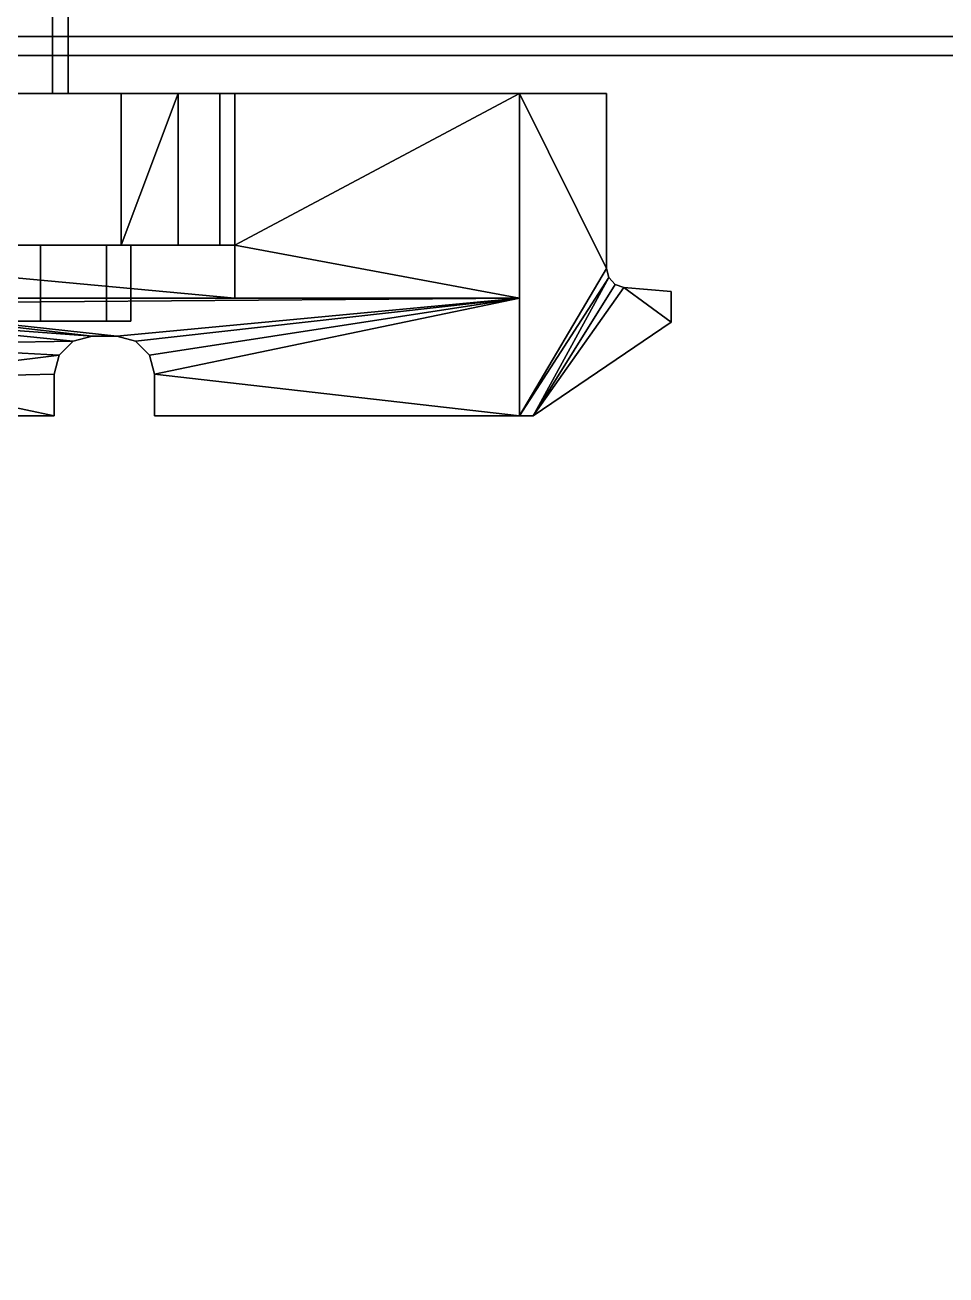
# Model space of a CAD drawing. Extents: x -80 to 2901, y -3352 to 80.
# Drawn here: x 2299.21 to 2323.5, y -1384.66 to -1351.69 of the extents above; entities that cross this region are included whole.
import ezdxf

# ---------------------------------------------------------------- set-up
doc = ezdxf.new("R2010")
doc.units = 0

# ---------------------------------------------------------------- blocks, each defined once
blk = doc.blocks.new('cocina Juan v2.alacena 2p.Suelo1', base_point=(18, 18, 20))
at = {"layer": 'Blanco', "color": 0}
for points in [[(18, 18, 20), (18, 577, 20), (782, 577, 20), (782, 18, 20)], [(18, 18, 38), (18, 577, 38), (782, 577, 38), (782, 18, 38)], [(18, 18, 38), (18, 577, 38), (18, 577, 20), (18, 18, 20)]]:
    blk.add_3dface(points, dxfattribs=at)
blk = doc.blocks.new('cocina Juan v2.alacena 2p.Suelo')
at = {"layer": 'Taladro', "extrusion": (1, 0, 0)}
blk.add_circle((67.92, 29, 18), 2.6, dxfattribs=at)
blk.add_circle((67.92, 29, 18), 2.6, dxfattribs=at)
blk.add_circle((67.92, 29, 18), 2.6, dxfattribs=at)
at = {"layer": 'Blanco'}
blk.add_blockref('cocina Juan v2.alacena 2p.Suelo1', (18, 18, 20), dxfattribs=at)
blk = doc.blocks.new('cocina Juan v2.alacena 2p.Techo1', base_point=(782, 18, 686))
at = {"layer": 'Blanco', "color": 0}
for points in [[(782, 18, 686), (782, 577, 686), (18, 577, 686), (18, 18, 686)], [(782, 18, 668), (782, 577, 668), (18, 577, 668), (18, 18, 668)], [(18, 577, 668), (18, 18, 668), (18, 18, 686), (18, 577, 686)]]:
    blk.add_3dface(points, dxfattribs=at)
blk = doc.blocks.new('cocina Juan v2.alacena 2p.Techo')
at = {"layer": 'Taladro', "extrusion": (1, 0, 0)}
blk.add_circle((67.92, 677, 18), 2.6, dxfattribs=at)
blk.add_circle((67.92, 677, 18), 2.6, dxfattribs=at)
blk.add_circle((67.92, 677, 18), 2.6, dxfattribs=at)
at = {"layer": 'Blanco'}
blk.add_blockref('cocina Juan v2.alacena 2p.Techo1', (782, 18, 686), dxfattribs=at)
blk = doc.blocks.new('cocina Juan v2.alacena 2p.Lateral Izquierdo1', base_point=(0, 18, 686))
at = {"layer": 'blanco', "color": 0}
for points in [[(18, 18, 686), (18, 577, 686), (0, 577, 686), (0, 18, 686)], [(18, 577, 20), (18, 18, 20), (0, 18, 20), (0, 577, 20)]]:
    blk.add_3dface(points, dxfattribs=at)
at = {"layer": 'Blanco', "color": 0}
blk.add_3dface([(18, 18, 686), (18, 577, 686), (18, 577, 20), (18, 18, 20)], dxfattribs=at)
blk = doc.blocks.new('cocina Juan v2.alacena 2p.Lateral Izquierdo2', base_point=(19.5, 60.75, 591.5))
at = {"layer": 'ACCESSORY', "color": 0, "invisible_edges": 8}
for points in [[(25.53, 75.25, 571.25), (24.614, 74.006, 571.25), (28, 71.611, 571.25), (25.53, 75.25, 571.25)], [(25.53, 75.25, 571.25), (24.723, 75.25, 571.25), (24.614, 74.006, 571.25), (25.53, 75.25, 571.25)], [(25.53, 75.25, 560.75), (28, 71.611, 560.75), (24.614, 74.006, 560.75), (25.53, 75.25, 560.75)], [(24.723, 75.25, 560.75), (25.53, 75.25, 560.75), (24.614, 74.006, 560.75), (24.723, 75.25, 560.75)], [(24.614, 74.006, 571.25), (24.534, 73.775, 571.25), (28, 71.611, 571.25), (24.614, 74.006, 571.25)], [(24.534, 73.775, 560.75), (24.614, 74.006, 560.75), (28, 71.611, 560.75), (24.534, 73.775, 560.75)], [(19.5, 73.55, 571.25), (19.5, 71.25, 571.25), (24.116, 73.55, 571.25), (19.5, 73.55, 571.25)], [(19.5, 71.25, 571.25), (28, 71.25, 571.25), (24.116, 73.55, 571.25), (19.5, 71.25, 571.25)], [(19.5, 73.55, 571.25), (19.5, 71.25, 560.75), (19.5, 71.25, 571.25), (19.5, 73.55, 571.25)], [(19.5, 73.55, 560.75), (19.5, 71.25, 560.75), (19.5, 73.55, 571.25), (19.5, 73.55, 560.75)], [(19.5, 73.55, 560.75), (24.116, 73.55, 560.75), (19.5, 71.25, 560.75), (19.5, 73.55, 560.75)], [(19.5, 71.25, 560.75), (24.116, 73.55, 560.75), (28, 71.25, 560.75), (19.5, 71.25, 560.75)], [(24.116, 73.55, 571.25), (28, 71.25, 571.25), (24.353, 73.61, 571.25), (24.116, 73.55, 571.25)], [(24.116, 73.55, 571.25), (24.353, 73.61, 571.25), (24.353, 73.61, 560.75), (24.116, 73.55, 571.25)], [(24.116, 73.55, 560.75), (24.116, 73.55, 571.25), (24.353, 73.61, 560.75), (24.116, 73.55, 560.75)], [(24.353, 73.61, 560.75), (28, 71.25, 560.75), (24.116, 73.55, 560.75), (24.353, 73.61, 560.75)], [(24.534, 73.775, 571.25), (24.353, 73.61, 571.25), (28, 71.611, 571.25), (24.534, 73.775, 571.25)], [(24.534, 73.775, 560.75), (28, 71.611, 560.75), (24.353, 73.61, 560.75), (24.534, 73.775, 560.75)], [(28, 71.611, 571.25), (24.353, 73.61, 571.25), (28, 71.25, 571.25), (28, 71.611, 571.25)], [(28, 71.611, 560.75), (28, 71.25, 560.75), (24.353, 73.61, 560.75), (28, 71.611, 560.75)], [(28, 71.25, 571.25), (28, 71.611, 560.75), (28, 71.611, 571.25), (28, 71.25, 571.25)], [(28, 71.25, 571.25), (28, 71.25, 560.75), (28, 71.611, 560.75), (28, 71.25, 571.25)], [(19.5, 71.25, 574.5), (19.5, 63.75, 574.5), (23.5, 63.75, 574.5), (19.5, 71.25, 574.5)], [(19.5, 71.25, 574.5), (19.5, 71.25, 571.25), (19.5, 63.75, 574.5), (19.5, 71.25, 574.5)], [(19.5, 63.75, 574.5), (19.5, 71.25, 571.25), (19.5, 63.75, 557.5), (19.5, 63.75, 574.5)], [(24.9, 71.25, 574.5), (19.5, 71.25, 574.5), (23.5, 63.75, 574.5), (24.9, 71.25, 574.5)], [(19.5, 71.25, 574.5), (24.9, 71.25, 574.5), (24.9, 71.25, 571.5), (19.5, 71.25, 574.5)], [(19.5, 71.25, 571.25), (19.5, 71.25, 574.5), (24.9, 71.25, 571.5), (19.5, 71.25, 571.25)], [(19.5, 71.25, 560.75), (19.5, 63.75, 557.5), (19.5, 71.25, 571.25), (19.5, 71.25, 560.75)], [(19.5, 71.25, 557.5), (19.5, 63.75, 557.5), (19.5, 71.25, 560.75), (19.5, 71.25, 557.5)], [(19.5, 71.25, 560.75), (28, 71.25, 560.75), (24.9, 71.25, 560.5), (19.5, 71.25, 560.75)], [(19.5, 71.25, 557.5), (19.5, 71.25, 560.75), (24.9, 71.25, 560.5), (19.5, 71.25, 557.5)], [(24.9, 71.25, 557.5), (19.5, 71.25, 557.5), (24.9, 71.25, 560.5), (24.9, 71.25, 557.5)], [(24.9, 63.75, 574.5), (24.9, 71.25, 574.5), (23.5, 63.75, 574.5), (24.9, 63.75, 574.5)], [(24.9, 63.75, 557.5), (23.5, 63.75, 557.5), (24.9, 71.25, 557.5), (24.9, 63.75, 557.5)], [(24.9, 71.25, 574.5), (24.9, 63.75, 574.5), (24.9, 71.25, 571.5), (24.9, 71.25, 574.5)], [(24.9, 71.25, 571.5), (24.9, 63.75, 574.5), (24.9, 43.25, 571.5), (24.9, 71.25, 571.5)], [(25.034, 52.667, 571.5), (24.9, 71.25, 571.5), (24.9, 43.25, 571.5), (25.034, 52.667, 571.5)], [(25.034, 52.667, 571.5), (25.9, 60.63, 571.5), (24.9, 71.25, 571.5), (25.034, 52.667, 571.5)], [(25.9, 60.63, 571.5), (26.034, 61.13, 571.5), (24.9, 71.25, 571.5), (25.9, 60.63, 571.5)], [(26.034, 61.13, 571.5), (26.4, 61.496, 571.5), (24.9, 71.25, 571.5), (26.034, 61.13, 571.5)], [(26.9, 61.63, 571.5), (24.9, 71.25, 571.5), (26.4, 61.496, 571.5), (26.9, 61.63, 571.5)], [(28, 71.25, 571.5), (24.9, 71.25, 571.5), (26.9, 61.63, 571.5), (28, 71.25, 571.5)], [(28, 71.25, 560.5), (24.9, 71.25, 560.5), (28, 71.25, 560.75), (28, 71.25, 560.5)], [(24.9, 71.25, 560.5), (25.034, 52.667, 560.5), (24.9, 43.25, 560.5), (24.9, 71.25, 560.5)], [(24.9, 71.25, 560.5), (24.9, 43.25, 560.5), (24.9, 63.75, 557.5), (24.9, 71.25, 560.5)], [(24.9, 71.25, 560.5), (25.9, 60.63, 560.5), (25.034, 52.667, 560.5), (24.9, 71.25, 560.5)], [(26.034, 61.13, 560.5), (25.9, 60.63, 560.5), (24.9, 71.25, 560.5), (26.034, 61.13, 560.5)], [(26.4, 61.496, 560.5), (26.034, 61.13, 560.5), (24.9, 71.25, 560.5), (26.4, 61.496, 560.5)], [(26.9, 61.63, 560.5), (26.4, 61.496, 560.5), (24.9, 71.25, 560.5), (26.9, 61.63, 560.5)], [(28, 71.25, 560.5), (26.9, 61.63, 560.5), (24.9, 71.25, 560.5), (28, 71.25, 560.5)], [(24.9, 71.25, 557.5), (24.9, 71.25, 560.5), (24.9, 63.75, 557.5), (24.9, 71.25, 557.5)], [(28, 61.63, 571.5), (28, 71.25, 571.5), (26.9, 61.63, 571.5), (28, 61.63, 571.5)], [(28, 71.25, 560.5), (28, 61.63, 560.5), (26.9, 61.63, 560.5), (28, 71.25, 560.5)], [(28, 71.25, 571.5), (28, 61.63, 571.5), (28, 71.25, 571.25), (28, 71.25, 571.5)], [(28, 71.25, 571.25), (28, 61.63, 571.5), (28, 71.25, 560.75), (28, 71.25, 571.25)], [(28, 61.63, 560.5), (28, 71.25, 560.75), (28, 61.63, 571.5), (28, 61.63, 560.5)], [(28, 71.25, 560.5), (28, 71.25, 560.75), (28, 61.63, 560.5), (28, 71.25, 560.5)], [(19.5, 63.75, 588.5), (19.5, 56.25, 585.1), (19.5, 60.75, 591.5), (19.5, 63.75, 588.5)], [(19.5, 63.348, 590), (19.5, 63.75, 588.5), (19.5, 60.75, 591.5), (19.5, 63.348, 590)], [(19.5, 63.75, 588.5), (19.5, 57.8, 584.685), (19.5, 56.25, 585.1), (19.5, 63.75, 588.5)], [(19.5, 63.75, 588.5), (19.5, 63.75, 574.5), (19.5, 56.25, 578.9), (19.5, 63.75, 588.5)], [(19.5, 63.75, 588.5), (19.5, 58.935, 583.55), (19.5, 57.8, 584.685), (19.5, 63.75, 588.5)], [(19.5, 63.75, 588.5), (19.5, 59.35, 582), (19.5, 58.935, 583.55), (19.5, 63.75, 588.5)], [(19.5, 63.75, 588.5), (19.5, 58.935, 580.45), (19.5, 59.35, 582), (19.5, 63.75, 588.5)], [(19.5, 63.75, 574.5), (19.5, 52.025, 569.025), (19.5, 56.25, 578.9), (19.5, 63.75, 574.5)], [(19.5, 52.025, 569.025), (19.5, 63.75, 574.5), (19.5, 52.3, 568), (19.5, 52.025, 569.025)], [(19.5, 52.3, 568), (19.5, 63.75, 574.5), (19.5, 63.75, 557.5), (19.5, 52.3, 568)], [(19.5, 52.3, 568), (19.5, 63.75, 557.5), (19.5, 52.3, 564), (19.5, 52.3, 568)], [(19.5, 52.025, 562.975), (19.5, 52.3, 564), (19.5, 63.75, 557.5), (19.5, 52.025, 562.975)], [(19.5, 56.25, 553.1), (19.5, 52.025, 562.975), (19.5, 63.75, 557.5), (19.5, 56.25, 553.1)], [(19.5, 57.8, 552.685), (19.5, 56.25, 553.1), (19.5, 63.75, 557.5), (19.5, 57.8, 552.685)], [(19.5, 58.935, 551.55), (19.5, 57.8, 552.685), (19.5, 63.75, 557.5), (19.5, 58.935, 551.55)], [(19.5, 59.35, 550), (19.5, 58.935, 551.55), (19.5, 63.75, 557.5), (19.5, 59.35, 550)], [(19.5, 63.75, 543.5), (19.5, 59.35, 550), (19.5, 63.75, 557.5), (19.5, 63.75, 543.5)], [(19.5, 59.35, 550), (19.5, 63.75, 543.5), (19.5, 58.935, 548.45), (19.5, 59.35, 550)], [(19.5, 57.8, 547.315), (19.5, 58.935, 548.45), (19.5, 63.75, 543.5), (19.5, 57.8, 547.315)], [(19.5, 60.75, 540.5), (19.5, 57.8, 547.315), (19.5, 63.75, 543.5), (19.5, 60.75, 540.5)], [(19.5, 63.75, 543.5), (19.5, 63.348, 542), (19.5, 60.75, 540.5), (19.5, 63.75, 543.5)], [(23.5, 63.75, 588.5), (23.5, 63.348, 590), (23.5, 56.25, 586.75), (23.5, 63.75, 588.5)], [(23.5, 63.75, 574.5), (23.5, 63.75, 588.5), (23.5, 56.25, 586.75), (23.5, 63.75, 574.5)], [(23.5, 63.75, 574.5), (23.5, 60.364, 584.375), (23.5, 61, 582), (23.5, 63.75, 574.5)], [(23.5, 63.75, 574.5), (23.5, 61, 582), (23.5, 60.364, 579.625), (23.5, 63.75, 574.5)], [(23.5, 63.75, 574.5), (23.5, 60.364, 579.625), (23.5, 58.625, 577.886), (23.5, 63.75, 574.5)], [(23.5, 63.75, 574.5), (23.5, 58.625, 577.886), (23.5, 56.25, 577.25), (23.5, 63.75, 574.5)], [(23.5, 63.75, 574.5), (23.5, 56.25, 577.25), (23.5, 48.75, 574.5), (23.5, 63.75, 574.5)], [(23.5, 48.75, 574.5), (24.9, 43.25, 574.5), (24.9, 63.75, 574.5), (23.5, 48.75, 574.5)], [(23.5, 63.75, 574.5), (23.5, 48.75, 574.5), (24.9, 63.75, 574.5), (23.5, 63.75, 574.5)], [(23.5, 63.75, 557.5), (24.9, 63.75, 557.5), (23.5, 48.75, 557.5), (23.5, 63.75, 557.5)], [(23.5, 48.75, 557.5), (23.5, 56.25, 554.75), (23.5, 63.75, 557.5), (23.5, 48.75, 557.5)], [(23.5, 56.25, 554.75), (23.5, 58.625, 554.114), (23.5, 63.75, 557.5), (23.5, 56.25, 554.75)], [(23.5, 58.625, 554.114), (23.5, 60.364, 552.375), (23.5, 63.75, 557.5), (23.5, 58.625, 554.114)], [(23.5, 60.364, 552.375), (23.5, 61, 550), (23.5, 63.75, 557.5), (23.5, 60.364, 552.375)], [(23.5, 63.75, 557.5), (23.5, 61, 550), (23.5, 63.75, 543.5), (23.5, 63.75, 557.5)], [(24.9, 63.75, 557.5), (24.9, 43.25, 557.5), (23.5, 48.75, 557.5), (24.9, 63.75, 557.5)], [(23.5, 61, 550), (23.5, 60.364, 547.625), (23.5, 63.75, 543.5), (23.5, 61, 550)], [(23.5, 60.364, 547.625), (23.5, 58.625, 545.886), (23.5, 63.75, 543.5), (23.5, 60.364, 547.625)], [(23.5, 58.625, 545.886), (23.5, 63.348, 542), (23.5, 63.75, 543.5), (23.5, 58.625, 545.886)], [(24.9, 43.25, 574.5), (24.9, 43.25, 571.5), (24.9, 63.75, 574.5), (24.9, 43.25, 574.5)], [(24.9, 43.25, 560.5), (24.9, 43.25, 557.5), (24.9, 63.75, 557.5), (24.9, 43.25, 560.5)], [(19.5, 62.25, 591.098), (19.5, 63.348, 590), (19.5, 60.75, 591.5), (19.5, 62.25, 591.098)], [(19.5, 63.348, 542), (19.5, 62.25, 540.902), (19.5, 60.75, 540.5), (19.5, 63.348, 542)], [(23.5, 63.348, 590), (23.5, 62.25, 591.098), (23.5, 56.25, 586.75), (23.5, 63.348, 590)], [(23.5, 62.25, 540.902), (23.5, 63.348, 542), (23.5, 58.625, 545.886), (23.5, 62.25, 540.902)], [(19.5, 60.75, 591.5), (23.5, 60.75, 591.5), (19.5, 62.25, 591.098), (19.5, 60.75, 591.5)], [(23.5, 62.25, 591.098), (19.5, 62.25, 591.098), (23.5, 60.75, 591.5), (23.5, 62.25, 591.098)], [(23.5, 62.25, 591.098), (23.5, 60.75, 591.5), (23.5, 56.25, 586.75), (23.5, 62.25, 591.098)], [(23.5, 62.25, 540.902), (23.5, 58.625, 545.886), (23.5, 60.75, 540.5), (23.5, 62.25, 540.902)], [(25.5, 60.364, 584.375), (25.5, 52.136, 584.375), (25.5, 61, 582), (25.5, 60.364, 584.375)], [(25.5, 52.136, 584.375), (25.5, 51.5, 582), (25.5, 61, 582), (25.5, 52.136, 584.375)], [(25.5, 61, 582), (25.5, 51.5, 582), (25.5, 60.364, 579.625), (25.5, 61, 582)], [(25.5, 60.364, 552.375), (25.5, 52.136, 552.375), (25.5, 61, 550), (25.5, 60.364, 552.375)], [(25.5, 52.136, 552.375), (25.5, 51.5, 550), (25.5, 61, 550), (25.5, 52.136, 552.375)], [(25.5, 61, 550), (25.5, 51.5, 550), (25.5, 60.364, 547.625), (25.5, 61, 550)], [(19.5, 60.75, 591.5), (19.5, 56.25, 585.1), (19.5, 51.75, 591.5), (19.5, 60.75, 591.5)], [(19.5, 56.25, 546.9), (19.5, 57.8, 547.315), (19.5, 60.75, 540.5), (19.5, 56.25, 546.9)], [(19.5, 51.75, 540.5), (19.5, 56.25, 546.9), (19.5, 60.75, 540.5), (19.5, 51.75, 540.5)], [(23.5, 60.75, 591.5), (23.5, 51.75, 591.5), (23.5, 56.25, 586.75), (23.5, 60.75, 591.5)], [(23.5, 58.625, 545.886), (23.5, 56.25, 545.25), (23.5, 60.75, 540.5), (23.5, 58.625, 545.886)], [(23.5, 60.75, 540.5), (23.5, 56.25, 545.25), (23.5, 51.75, 540.5), (23.5, 60.75, 540.5)], [(25.9, 59.98, 571.5), (25.9, 60.63, 571.5), (25.034, 52.667, 571.5), (25.9, 59.98, 571.5)], [(25.9, 59.98, 560.5), (25.034, 52.667, 560.5), (25.9, 60.63, 560.5), (25.9, 59.98, 560.5)], [(25.5, 58.625, 586.114), (25.5, 53.875, 586.114), (25.5, 60.364, 584.375), (25.5, 58.625, 586.114)], [(25.5, 52.136, 584.375), (25.5, 60.364, 584.375), (25.5, 53.875, 586.114), (25.5, 52.136, 584.375)], [(25.5, 52.136, 579.625), (25.5, 60.364, 579.625), (25.5, 51.5, 582), (25.5, 52.136, 579.625)], [(25.5, 58.625, 577.886), (25.5, 60.364, 579.625), (25.5, 52.136, 579.625), (25.5, 58.625, 577.886)], [(25.5, 58.625, 554.114), (25.5, 53.875, 554.114), (25.5, 60.364, 552.375), (25.5, 58.625, 554.114)], [(25.5, 52.136, 552.375), (25.5, 60.364, 552.375), (25.5, 53.875, 554.114), (25.5, 52.136, 552.375)], [(25.5, 52.136, 547.625), (25.5, 60.364, 547.625), (25.5, 51.5, 550), (25.5, 52.136, 547.625)], [(25.5, 58.625, 545.886), (25.5, 60.364, 547.625), (25.5, 52.136, 547.625), (25.5, 58.625, 545.886)], [(25.427, 53.484, 571.5), (25.9, 59.98, 571.5), (25.034, 52.667, 571.5), (25.427, 53.484, 571.5)], [(25.427, 53.484, 560.5), (25.034, 52.667, 560.5), (25.9, 59.98, 560.5), (25.427, 53.484, 560.5)], [(25.9, 59.98, 571.5), (25.427, 53.484, 571.5), (26.034, 59.48, 571.5), (25.9, 59.98, 571.5)], [(26.034, 59.48, 560.5), (25.427, 53.484, 560.5), (25.9, 59.98, 560.5), (26.034, 59.48, 560.5)], [(26.125, 54.063, 571.5), (26.034, 59.48, 571.5), (25.427, 53.484, 571.5), (26.125, 54.063, 571.5)], [(25.427, 53.484, 560.5), (26.034, 59.48, 560.5), (26.125, 54.063, 560.5), (25.427, 53.484, 560.5)], [(26.4, 59.114, 571.5), (26.034, 59.48, 571.5), (26.125, 54.063, 571.5), (26.4, 59.114, 571.5)], [(26.4, 59.114, 560.5), (26.125, 54.063, 560.5), (26.034, 59.48, 560.5), (26.4, 59.114, 560.5)], [(27, 54.3, 571.5), (26.4, 59.114, 571.5), (26.125, 54.063, 571.5), (27, 54.3, 571.5)], [(27, 54.3, 560.5), (26.125, 54.063, 560.5), (26.4, 59.114, 560.5), (27, 54.3, 560.5)], [(26.9, 58.98, 571.5), (26.4, 59.114, 571.5), (27, 54.3, 571.5), (26.9, 58.98, 571.5)], [(26.9, 58.98, 560.5), (27, 54.3, 560.5), (26.4, 59.114, 560.5), (26.9, 58.98, 560.5)], [(28, 58.98, 571.5), (26.9, 58.98, 571.5), (27, 54.3, 571.5), (28, 58.98, 571.5)], [(26.9, 58.98, 560.5), (28, 58.98, 560.5), (27, 54.3, 560.5), (26.9, 58.98, 560.5)], [(28, 54.3, 571.5), (28, 58.98, 571.5), (27, 54.3, 571.5), (28, 54.3, 571.5)], [(28, 58.98, 560.5), (28, 54.3, 560.5), (27, 54.3, 560.5), (28, 58.98, 560.5)], [(28, 58.98, 571.5), (28, 54.3, 571.5), (28, 58.98, 560.5), (28, 58.98, 571.5)], [(28, 54.3, 571.5), (28, 54.3, 560.5), (28, 58.98, 560.5), (28, 54.3, 571.5)], [(25.5, 56.25, 586.75), (25.5, 53.875, 586.114), (25.5, 58.625, 586.114), (25.5, 56.25, 586.75)], [(25.5, 53.875, 577.886), (25.5, 58.625, 577.886), (25.5, 52.136, 579.625), (25.5, 53.875, 577.886)], [(25.5, 53.875, 577.886), (25.5, 56.25, 577.25), (25.5, 58.625, 577.886), (25.5, 53.875, 577.886)], [(25.5, 56.25, 554.75), (25.5, 53.875, 554.114), (25.5, 58.625, 554.114), (25.5, 56.25, 554.75)], [(25.5, 53.875, 545.886), (25.5, 58.625, 545.886), (25.5, 52.136, 547.625), (25.5, 53.875, 545.886)], [(25.5, 53.875, 545.886), (25.5, 56.25, 545.25), (25.5, 58.625, 545.886), (25.5, 53.875, 545.886)]]:
    blk.add_3dface(points, dxfattribs=at)
at = {"layer": 'ACCESSORY', "color": 0}
for points in [[(24.723, 75.25, 571.25), (24.723, 75.25, 560.75), (24.614, 74.006, 560.75), (24.614, 74.006, 571.25)], [(24.723, 75.25, 560.75), (24.723, 75.25, 571.25), (25.53, 75.25, 571.25), (25.53, 75.25, 560.75)], [(28, 71.611, 571.25), (28, 71.611, 560.75), (25.53, 75.25, 560.75), (25.53, 75.25, 571.25)], [(24.614, 74.006, 571.25), (24.614, 74.006, 560.75), (24.534, 73.775, 560.75), (24.534, 73.775, 571.25)], [(24.116, 73.55, 560.75), (19.5, 73.55, 560.75), (19.5, 73.55, 571.25), (24.116, 73.55, 571.25)], [(24.534, 73.775, 571.25), (24.534, 73.775, 560.75), (24.353, 73.61, 560.75), (24.353, 73.61, 571.25)], [(28, 71.25, 571.25), (19.5, 71.25, 571.25), (24.9, 71.25, 571.5), (28, 71.25, 571.5)], [(23.5, 63.75, 557.5), (19.5, 63.75, 557.5), (19.5, 71.25, 557.5), (24.9, 71.25, 557.5)], [(19.5, 63.75, 588.5), (19.5, 63.348, 590), (23.5, 63.348, 590), (23.5, 63.75, 588.5)], [(19.5, 57.8, 579.315), (19.5, 58.935, 580.45), (19.5, 63.75, 588.5), (19.5, 56.25, 578.9)], [(23.5, 63.75, 588.5), (23.5, 63.75, 574.5), (19.5, 63.75, 574.5), (19.5, 63.75, 588.5)], [(23.5, 63.75, 543.5), (19.5, 63.75, 543.5), (19.5, 63.75, 557.5), (23.5, 63.75, 557.5)], [(19.5, 63.348, 542), (19.5, 63.75, 543.5), (23.5, 63.75, 543.5), (23.5, 63.348, 542)], [(23.5, 58.625, 586.114), (23.5, 60.364, 584.375), (23.5, 63.75, 574.5), (23.5, 56.25, 586.75)], [(19.5, 63.348, 590), (19.5, 62.25, 591.098), (23.5, 62.25, 591.098), (23.5, 63.348, 590)], [(19.5, 62.25, 540.902), (19.5, 63.348, 542), (23.5, 63.348, 542), (23.5, 62.25, 540.902)], [(19.5, 60.75, 540.5), (19.5, 62.25, 540.902), (23.5, 62.25, 540.902), (23.5, 60.75, 540.5)], [(26.034, 61.13, 560.5), (26.4, 61.496, 560.5), (26.4, 61.496, 571.5), (26.034, 61.13, 571.5)], [(26.4, 61.496, 560.5), (26.9, 61.63, 560.5), (26.9, 61.63, 571.5), (26.4, 61.496, 571.5)], [(26.9, 61.63, 571.5), (26.9, 61.63, 560.5), (28, 61.63, 560.5), (28, 61.63, 571.5)], [(23.5, 61, 582), (23.5, 60.364, 584.375), (25.5, 60.364, 584.375), (25.5, 61, 582)], [(23.5, 60.364, 579.625), (23.5, 61, 582), (25.5, 61, 582), (25.5, 60.364, 579.625)], [(23.5, 61, 550), (23.5, 60.364, 552.375), (25.5, 60.364, 552.375), (25.5, 61, 550)], [(23.5, 60.364, 547.625), (23.5, 61, 550), (25.5, 61, 550), (25.5, 60.364, 547.625)], [(25.9, 60.63, 560.5), (26.034, 61.13, 560.5), (26.034, 61.13, 571.5), (25.9, 60.63, 571.5)], [(19.5, 51.75, 591.5), (23.5, 51.75, 591.5), (23.5, 60.75, 591.5), (19.5, 60.75, 591.5)], [(23.5, 51.75, 540.5), (19.5, 51.75, 540.5), (19.5, 60.75, 540.5), (23.5, 60.75, 540.5)], [(23.5, 60.364, 584.375), (23.5, 58.625, 586.114), (25.5, 58.625, 586.114), (25.5, 60.364, 584.375)], [(23.5, 58.625, 577.886), (23.5, 60.364, 579.625), (25.5, 60.364, 579.625), (25.5, 58.625, 577.886)], [(23.5, 60.364, 552.375), (23.5, 58.625, 554.114), (25.5, 58.625, 554.114), (25.5, 60.364, 552.375)], [(23.5, 58.625, 545.886), (23.5, 60.364, 547.625), (25.5, 60.364, 547.625), (25.5, 58.625, 545.886)], [(25.9, 60.63, 560.5), (25.9, 60.63, 571.5), (25.9, 59.98, 571.5), (25.9, 59.98, 560.5)], [(26.034, 59.48, 560.5), (25.9, 59.98, 560.5), (25.9, 59.98, 571.5), (26.034, 59.48, 571.5)], [(11.5, 59.35, 582), (11.5, 58.935, 583.55), (19.5, 58.935, 583.55), (19.5, 59.35, 582)], [(11.5, 58.935, 580.45), (11.5, 59.35, 582), (19.5, 59.35, 582), (19.5, 58.935, 580.45)], [(11.5, 59.35, 550), (11.5, 58.935, 551.55), (19.5, 58.935, 551.55), (19.5, 59.35, 550)], [(11.5, 58.935, 548.45), (11.5, 59.35, 550), (19.5, 59.35, 550), (19.5, 58.935, 548.45)], [(26.4, 59.114, 560.5), (26.034, 59.48, 560.5), (26.034, 59.48, 571.5), (26.4, 59.114, 571.5)], [(26.9, 58.98, 560.5), (26.4, 59.114, 560.5), (26.4, 59.114, 571.5), (26.9, 58.98, 571.5)], [(11.5, 58.935, 583.55), (11.5, 57.8, 584.685), (19.5, 57.8, 584.685), (19.5, 58.935, 583.55)], [(11.5, 57.8, 579.315), (11.5, 58.935, 580.45), (19.5, 58.935, 580.45), (19.5, 57.8, 579.315)], [(11.5, 58.935, 551.55), (11.5, 57.8, 552.685), (19.5, 57.8, 552.685), (19.5, 58.935, 551.55)], [(11.5, 57.8, 547.315), (11.5, 58.935, 548.45), (19.5, 58.935, 548.45), (19.5, 57.8, 547.315)], [(26.9, 58.98, 560.5), (26.9, 58.98, 571.5), (28, 58.98, 571.5), (28, 58.98, 560.5)], [(23.5, 58.625, 586.114), (23.5, 56.25, 586.75), (25.5, 56.25, 586.75), (25.5, 58.625, 586.114)], [(23.5, 56.25, 577.25), (23.5, 58.625, 577.886), (25.5, 58.625, 577.886), (25.5, 56.25, 577.25)], [(23.5, 58.625, 554.114), (23.5, 56.25, 554.75), (25.5, 56.25, 554.75), (25.5, 58.625, 554.114)], [(23.5, 56.25, 545.25), (23.5, 58.625, 545.886), (25.5, 58.625, 545.886), (25.5, 56.25, 545.25)]]:
    blk.add_3dface(points, dxfattribs=at)
blk = doc.blocks.new('cocina Juan v2.alacena 2p.Lateral Izquierdo3', base_point=(19.5, 60.75, 145.5))
at = {"layer": 'ACCESSORY', "color": 0, "invisible_edges": 8}
for points in [[(25.53, 75.25, 125.25), (24.614, 74.006, 125.25), (28, 71.611, 125.25), (25.53, 75.25, 125.25)], [(25.53, 75.25, 125.25), (24.723, 75.25, 125.25), (24.614, 74.006, 125.25), (25.53, 75.25, 125.25)], [(25.53, 75.25, 114.75), (28, 71.611, 114.75), (24.614, 74.006, 114.75), (25.53, 75.25, 114.75)], [(24.723, 75.25, 114.75), (25.53, 75.25, 114.75), (24.614, 74.006, 114.75), (24.723, 75.25, 114.75)], [(24.614, 74.006, 125.25), (24.534, 73.775, 125.25), (28, 71.611, 125.25), (24.614, 74.006, 125.25)], [(24.534, 73.775, 114.75), (24.614, 74.006, 114.75), (28, 71.611, 114.75), (24.534, 73.775, 114.75)], [(19.5, 73.55, 125.25), (19.5, 71.25, 125.25), (24.116, 73.55, 125.25), (19.5, 73.55, 125.25)], [(19.5, 71.25, 125.25), (28, 71.25, 125.25), (24.116, 73.55, 125.25), (19.5, 71.25, 125.25)], [(19.5, 73.55, 125.25), (19.5, 71.25, 114.75), (19.5, 71.25, 125.25), (19.5, 73.55, 125.25)], [(19.5, 73.55, 114.75), (19.5, 71.25, 114.75), (19.5, 73.55, 125.25), (19.5, 73.55, 114.75)], [(19.5, 73.55, 114.75), (24.116, 73.55, 114.75), (19.5, 71.25, 114.75), (19.5, 73.55, 114.75)], [(19.5, 71.25, 114.75), (24.116, 73.55, 114.75), (28, 71.25, 114.75), (19.5, 71.25, 114.75)], [(24.116, 73.55, 125.25), (28, 71.25, 125.25), (24.353, 73.61, 125.25), (24.116, 73.55, 125.25)], [(24.116, 73.55, 125.25), (24.353, 73.61, 125.25), (24.353, 73.61, 114.75), (24.116, 73.55, 125.25)], [(24.116, 73.55, 114.75), (24.116, 73.55, 125.25), (24.353, 73.61, 114.75), (24.116, 73.55, 114.75)], [(24.353, 73.61, 114.75), (28, 71.25, 114.75), (24.116, 73.55, 114.75), (24.353, 73.61, 114.75)], [(24.534, 73.775, 125.25), (24.353, 73.61, 125.25), (28, 71.611, 125.25), (24.534, 73.775, 125.25)], [(24.534, 73.775, 114.75), (28, 71.611, 114.75), (24.353, 73.61, 114.75), (24.534, 73.775, 114.75)], [(28, 71.611, 125.25), (24.353, 73.61, 125.25), (28, 71.25, 125.25), (28, 71.611, 125.25)], [(28, 71.611, 114.75), (28, 71.25, 114.75), (24.353, 73.61, 114.75), (28, 71.611, 114.75)], [(28, 71.25, 125.25), (28, 71.611, 114.75), (28, 71.611, 125.25), (28, 71.25, 125.25)], [(28, 71.25, 125.25), (28, 71.25, 114.75), (28, 71.611, 114.75), (28, 71.25, 125.25)], [(19.5, 71.25, 128.5), (19.5, 63.75, 128.5), (23.5, 63.75, 128.5), (19.5, 71.25, 128.5)], [(19.5, 71.25, 128.5), (19.5, 71.25, 125.25), (19.5, 63.75, 128.5), (19.5, 71.25, 128.5)], [(19.5, 63.75, 128.5), (19.5, 71.25, 125.25), (19.5, 63.75, 111.5), (19.5, 63.75, 128.5)], [(24.9, 71.25, 128.5), (19.5, 71.25, 128.5), (23.5, 63.75, 128.5), (24.9, 71.25, 128.5)], [(19.5, 71.25, 128.5), (24.9, 71.25, 128.5), (24.9, 71.25, 125.5), (19.5, 71.25, 128.5)], [(19.5, 71.25, 125.25), (19.5, 71.25, 128.5), (24.9, 71.25, 125.5), (19.5, 71.25, 125.25)], [(19.5, 71.25, 114.75), (19.5, 63.75, 111.5), (19.5, 71.25, 125.25), (19.5, 71.25, 114.75)], [(19.5, 71.25, 111.5), (19.5, 63.75, 111.5), (19.5, 71.25, 114.75), (19.5, 71.25, 111.5)], [(19.5, 71.25, 114.75), (28, 71.25, 114.75), (24.9, 71.25, 114.5), (19.5, 71.25, 114.75)], [(19.5, 71.25, 111.5), (19.5, 71.25, 114.75), (24.9, 71.25, 114.5), (19.5, 71.25, 111.5)], [(24.9, 71.25, 111.5), (19.5, 71.25, 111.5), (24.9, 71.25, 114.5), (24.9, 71.25, 111.5)], [(24.9, 63.75, 128.5), (24.9, 71.25, 128.5), (23.5, 63.75, 128.5), (24.9, 63.75, 128.5)], [(24.9, 63.75, 111.5), (23.5, 63.75, 111.5), (24.9, 71.25, 111.5), (24.9, 63.75, 111.5)], [(24.9, 71.25, 128.5), (24.9, 63.75, 128.5), (24.9, 71.25, 125.5), (24.9, 71.25, 128.5)], [(24.9, 71.25, 125.5), (24.9, 63.75, 128.5), (24.9, 43.25, 125.5), (24.9, 71.25, 125.5)], [(25.034, 52.667, 125.5), (24.9, 71.25, 125.5), (24.9, 43.25, 125.5), (25.034, 52.667, 125.5)], [(25.034, 52.667, 125.5), (25.9, 60.63, 125.5), (24.9, 71.25, 125.5), (25.034, 52.667, 125.5)], [(25.9, 60.63, 125.5), (26.034, 61.13, 125.5), (24.9, 71.25, 125.5), (25.9, 60.63, 125.5)], [(26.034, 61.13, 125.5), (26.4, 61.496, 125.5), (24.9, 71.25, 125.5), (26.034, 61.13, 125.5)], [(26.9, 61.63, 125.5), (24.9, 71.25, 125.5), (26.4, 61.496, 125.5), (26.9, 61.63, 125.5)], [(28, 71.25, 125.5), (24.9, 71.25, 125.5), (26.9, 61.63, 125.5), (28, 71.25, 125.5)], [(28, 71.25, 114.5), (24.9, 71.25, 114.5), (28, 71.25, 114.75), (28, 71.25, 114.5)], [(24.9, 71.25, 114.5), (25.034, 52.667, 114.5), (24.9, 43.25, 114.5), (24.9, 71.25, 114.5)], [(24.9, 71.25, 114.5), (24.9, 43.25, 114.5), (24.9, 63.75, 111.5), (24.9, 71.25, 114.5)], [(24.9, 71.25, 114.5), (25.9, 60.63, 114.5), (25.034, 52.667, 114.5), (24.9, 71.25, 114.5)], [(26.034, 61.13, 114.5), (25.9, 60.63, 114.5), (24.9, 71.25, 114.5), (26.034, 61.13, 114.5)], [(26.4, 61.496, 114.5), (26.034, 61.13, 114.5), (24.9, 71.25, 114.5), (26.4, 61.496, 114.5)], [(26.9, 61.63, 114.5), (26.4, 61.496, 114.5), (24.9, 71.25, 114.5), (26.9, 61.63, 114.5)], [(28, 71.25, 114.5), (26.9, 61.63, 114.5), (24.9, 71.25, 114.5), (28, 71.25, 114.5)], [(24.9, 71.25, 111.5), (24.9, 71.25, 114.5), (24.9, 63.75, 111.5), (24.9, 71.25, 111.5)], [(28, 61.63, 125.5), (28, 71.25, 125.5), (26.9, 61.63, 125.5), (28, 61.63, 125.5)], [(28, 71.25, 114.5), (28, 61.63, 114.5), (26.9, 61.63, 114.5), (28, 71.25, 114.5)], [(28, 71.25, 125.5), (28, 61.63, 125.5), (28, 71.25, 125.25), (28, 71.25, 125.5)], [(28, 71.25, 125.25), (28, 61.63, 125.5), (28, 71.25, 114.75), (28, 71.25, 125.25)], [(28, 61.63, 114.5), (28, 71.25, 114.75), (28, 61.63, 125.5), (28, 61.63, 114.5)], [(28, 71.25, 114.5), (28, 71.25, 114.75), (28, 61.63, 114.5), (28, 71.25, 114.5)], [(19.5, 63.75, 142.5), (19.5, 56.25, 139.1), (19.5, 60.75, 145.5), (19.5, 63.75, 142.5)], [(19.5, 63.348, 144), (19.5, 63.75, 142.5), (19.5, 60.75, 145.5), (19.5, 63.348, 144)], [(19.5, 63.75, 142.5), (19.5, 57.8, 138.685), (19.5, 56.25, 139.1), (19.5, 63.75, 142.5)], [(19.5, 63.75, 142.5), (19.5, 63.75, 128.5), (19.5, 56.25, 132.9), (19.5, 63.75, 142.5)], [(19.5, 63.75, 142.5), (19.5, 58.935, 137.55), (19.5, 57.8, 138.685), (19.5, 63.75, 142.5)], [(19.5, 63.75, 142.5), (19.5, 59.35, 136), (19.5, 58.935, 137.55), (19.5, 63.75, 142.5)], [(19.5, 63.75, 142.5), (19.5, 58.935, 134.45), (19.5, 59.35, 136), (19.5, 63.75, 142.5)], [(19.5, 63.75, 128.5), (19.5, 52.025, 123.025), (19.5, 56.25, 132.9), (19.5, 63.75, 128.5)], [(19.5, 52.025, 123.025), (19.5, 63.75, 128.5), (19.5, 52.3, 122), (19.5, 52.025, 123.025)], [(19.5, 52.3, 122), (19.5, 63.75, 128.5), (19.5, 63.75, 111.5), (19.5, 52.3, 122)], [(19.5, 52.3, 122), (19.5, 63.75, 111.5), (19.5, 52.3, 118), (19.5, 52.3, 122)], [(19.5, 52.025, 116.975), (19.5, 52.3, 118), (19.5, 63.75, 111.5), (19.5, 52.025, 116.975)], [(19.5, 56.25, 107.1), (19.5, 52.025, 116.975), (19.5, 63.75, 111.5), (19.5, 56.25, 107.1)], [(19.5, 57.8, 106.685), (19.5, 56.25, 107.1), (19.5, 63.75, 111.5), (19.5, 57.8, 106.685)], [(19.5, 58.935, 105.55), (19.5, 57.8, 106.685), (19.5, 63.75, 111.5), (19.5, 58.935, 105.55)], [(19.5, 59.35, 104), (19.5, 58.935, 105.55), (19.5, 63.75, 111.5), (19.5, 59.35, 104)], [(19.5, 63.75, 97.5), (19.5, 59.35, 104), (19.5, 63.75, 111.5), (19.5, 63.75, 97.5)], [(19.5, 59.35, 104), (19.5, 63.75, 97.5), (19.5, 58.935, 102.45), (19.5, 59.35, 104)], [(19.5, 57.8, 101.315), (19.5, 58.935, 102.45), (19.5, 63.75, 97.5), (19.5, 57.8, 101.315)], [(19.5, 60.75, 94.5), (19.5, 57.8, 101.315), (19.5, 63.75, 97.5), (19.5, 60.75, 94.5)], [(19.5, 63.75, 97.5), (19.5, 63.348, 96), (19.5, 60.75, 94.5), (19.5, 63.75, 97.5)], [(23.5, 63.75, 142.5), (23.5, 63.348, 144), (23.5, 56.25, 140.75), (23.5, 63.75, 142.5)], [(23.5, 63.75, 128.5), (23.5, 63.75, 142.5), (23.5, 56.25, 140.75), (23.5, 63.75, 128.5)], [(23.5, 63.75, 128.5), (23.5, 60.364, 138.375), (23.5, 61, 136), (23.5, 63.75, 128.5)], [(23.5, 63.75, 128.5), (23.5, 61, 136), (23.5, 60.364, 133.625), (23.5, 63.75, 128.5)], [(23.5, 63.75, 128.5), (23.5, 60.364, 133.625), (23.5, 58.625, 131.886), (23.5, 63.75, 128.5)], [(23.5, 63.75, 128.5), (23.5, 58.625, 131.886), (23.5, 56.25, 131.25), (23.5, 63.75, 128.5)], [(23.5, 63.75, 128.5), (23.5, 56.25, 131.25), (23.5, 48.75, 128.5), (23.5, 63.75, 128.5)], [(23.5, 48.75, 128.5), (24.9, 43.25, 128.5), (24.9, 63.75, 128.5), (23.5, 48.75, 128.5)], [(23.5, 63.75, 128.5), (23.5, 48.75, 128.5), (24.9, 63.75, 128.5), (23.5, 63.75, 128.5)], [(23.5, 63.75, 111.5), (24.9, 63.75, 111.5), (23.5, 48.75, 111.5), (23.5, 63.75, 111.5)], [(23.5, 48.75, 111.5), (23.5, 56.25, 108.75), (23.5, 63.75, 111.5), (23.5, 48.75, 111.5)], [(23.5, 56.25, 108.75), (23.5, 58.625, 108.114), (23.5, 63.75, 111.5), (23.5, 56.25, 108.75)], [(23.5, 58.625, 108.114), (23.5, 60.364, 106.375), (23.5, 63.75, 111.5), (23.5, 58.625, 108.114)], [(23.5, 60.364, 106.375), (23.5, 61, 104), (23.5, 63.75, 111.5), (23.5, 60.364, 106.375)], [(23.5, 63.75, 111.5), (23.5, 61, 104), (23.5, 63.75, 97.5), (23.5, 63.75, 111.5)], [(24.9, 63.75, 111.5), (24.9, 43.25, 111.5), (23.5, 48.75, 111.5), (24.9, 63.75, 111.5)], [(23.5, 61, 104), (23.5, 60.364, 101.625), (23.5, 63.75, 97.5), (23.5, 61, 104)], [(23.5, 60.364, 101.625), (23.5, 58.625, 99.886), (23.5, 63.75, 97.5), (23.5, 60.364, 101.625)], [(23.5, 58.625, 99.886), (23.5, 63.348, 96), (23.5, 63.75, 97.5), (23.5, 58.625, 99.886)], [(24.9, 43.25, 128.5), (24.9, 43.25, 125.5), (24.9, 63.75, 128.5), (24.9, 43.25, 128.5)], [(24.9, 43.25, 114.5), (24.9, 43.25, 111.5), (24.9, 63.75, 111.5), (24.9, 43.25, 114.5)], [(19.5, 62.25, 145.098), (19.5, 63.348, 144), (19.5, 60.75, 145.5), (19.5, 62.25, 145.098)], [(19.5, 63.348, 96), (19.5, 62.25, 94.902), (19.5, 60.75, 94.5), (19.5, 63.348, 96)], [(23.5, 63.348, 144), (23.5, 62.25, 145.098), (23.5, 56.25, 140.75), (23.5, 63.348, 144)], [(23.5, 62.25, 94.902), (23.5, 63.348, 96), (23.5, 58.625, 99.886), (23.5, 62.25, 94.902)], [(19.5, 60.75, 145.5), (23.5, 60.75, 145.5), (19.5, 62.25, 145.098), (19.5, 60.75, 145.5)], [(23.5, 62.25, 145.098), (19.5, 62.25, 145.098), (23.5, 60.75, 145.5), (23.5, 62.25, 145.098)], [(23.5, 62.25, 145.098), (23.5, 60.75, 145.5), (23.5, 56.25, 140.75), (23.5, 62.25, 145.098)], [(23.5, 62.25, 94.902), (23.5, 58.625, 99.886), (23.5, 60.75, 94.5), (23.5, 62.25, 94.902)], [(25.5, 60.364, 138.375), (25.5, 52.136, 138.375), (25.5, 61, 136), (25.5, 60.364, 138.375)], [(25.5, 52.136, 138.375), (25.5, 51.5, 136), (25.5, 61, 136), (25.5, 52.136, 138.375)], [(25.5, 61, 136), (25.5, 51.5, 136), (25.5, 60.364, 133.625), (25.5, 61, 136)], [(25.5, 60.364, 106.375), (25.5, 52.136, 106.375), (25.5, 61, 104), (25.5, 60.364, 106.375)], [(25.5, 52.136, 106.375), (25.5, 51.5, 104), (25.5, 61, 104), (25.5, 52.136, 106.375)], [(25.5, 61, 104), (25.5, 51.5, 104), (25.5, 60.364, 101.625), (25.5, 61, 104)], [(19.5, 60.75, 145.5), (19.5, 56.25, 139.1), (19.5, 51.75, 145.5), (19.5, 60.75, 145.5)], [(19.5, 56.25, 100.9), (19.5, 57.8, 101.315), (19.5, 60.75, 94.5), (19.5, 56.25, 100.9)], [(19.5, 51.75, 94.5), (19.5, 56.25, 100.9), (19.5, 60.75, 94.5), (19.5, 51.75, 94.5)], [(23.5, 60.75, 145.5), (23.5, 51.75, 145.5), (23.5, 56.25, 140.75), (23.5, 60.75, 145.5)], [(23.5, 58.625, 99.886), (23.5, 56.25, 99.25), (23.5, 60.75, 94.5), (23.5, 58.625, 99.886)], [(23.5, 60.75, 94.5), (23.5, 56.25, 99.25), (23.5, 51.75, 94.5), (23.5, 60.75, 94.5)], [(25.9, 59.98, 125.5), (25.9, 60.63, 125.5), (25.034, 52.667, 125.5), (25.9, 59.98, 125.5)], [(25.9, 59.98, 114.5), (25.034, 52.667, 114.5), (25.9, 60.63, 114.5), (25.9, 59.98, 114.5)], [(25.5, 58.625, 140.114), (25.5, 53.875, 140.114), (25.5, 60.364, 138.375), (25.5, 58.625, 140.114)], [(25.5, 52.136, 138.375), (25.5, 60.364, 138.375), (25.5, 53.875, 140.114), (25.5, 52.136, 138.375)], [(25.5, 52.136, 133.625), (25.5, 60.364, 133.625), (25.5, 51.5, 136), (25.5, 52.136, 133.625)], [(25.5, 58.625, 131.886), (25.5, 60.364, 133.625), (25.5, 52.136, 133.625), (25.5, 58.625, 131.886)], [(25.5, 58.625, 108.114), (25.5, 53.875, 108.114), (25.5, 60.364, 106.375), (25.5, 58.625, 108.114)], [(25.5, 52.136, 106.375), (25.5, 60.364, 106.375), (25.5, 53.875, 108.114), (25.5, 52.136, 106.375)], [(25.5, 52.136, 101.625), (25.5, 60.364, 101.625), (25.5, 51.5, 104), (25.5, 52.136, 101.625)], [(25.5, 58.625, 99.886), (25.5, 60.364, 101.625), (25.5, 52.136, 101.625), (25.5, 58.625, 99.886)], [(25.427, 53.484, 125.5), (25.9, 59.98, 125.5), (25.034, 52.667, 125.5), (25.427, 53.484, 125.5)], [(25.427, 53.484, 114.5), (25.034, 52.667, 114.5), (25.9, 59.98, 114.5), (25.427, 53.484, 114.5)], [(25.9, 59.98, 125.5), (25.427, 53.484, 125.5), (26.034, 59.48, 125.5), (25.9, 59.98, 125.5)], [(26.034, 59.48, 114.5), (25.427, 53.484, 114.5), (25.9, 59.98, 114.5), (26.034, 59.48, 114.5)], [(26.125, 54.063, 125.5), (26.034, 59.48, 125.5), (25.427, 53.484, 125.5), (26.125, 54.063, 125.5)], [(25.427, 53.484, 114.5), (26.034, 59.48, 114.5), (26.125, 54.063, 114.5), (25.427, 53.484, 114.5)], [(26.4, 59.114, 125.5), (26.034, 59.48, 125.5), (26.125, 54.063, 125.5), (26.4, 59.114, 125.5)], [(26.4, 59.114, 114.5), (26.125, 54.063, 114.5), (26.034, 59.48, 114.5), (26.4, 59.114, 114.5)], [(27, 54.3, 125.5), (26.4, 59.114, 125.5), (26.125, 54.063, 125.5), (27, 54.3, 125.5)], [(27, 54.3, 114.5), (26.125, 54.063, 114.5), (26.4, 59.114, 114.5), (27, 54.3, 114.5)], [(26.9, 58.98, 125.5), (26.4, 59.114, 125.5), (27, 54.3, 125.5), (26.9, 58.98, 125.5)], [(26.9, 58.98, 114.5), (27, 54.3, 114.5), (26.4, 59.114, 114.5), (26.9, 58.98, 114.5)], [(28, 58.98, 125.5), (26.9, 58.98, 125.5), (27, 54.3, 125.5), (28, 58.98, 125.5)], [(26.9, 58.98, 114.5), (28, 58.98, 114.5), (27, 54.3, 114.5), (26.9, 58.98, 114.5)], [(28, 54.3, 125.5), (28, 58.98, 125.5), (27, 54.3, 125.5), (28, 54.3, 125.5)], [(28, 58.98, 114.5), (28, 54.3, 114.5), (27, 54.3, 114.5), (28, 58.98, 114.5)], [(28, 58.98, 125.5), (28, 54.3, 125.5), (28, 58.98, 114.5), (28, 58.98, 125.5)], [(28, 54.3, 125.5), (28, 54.3, 114.5), (28, 58.98, 114.5), (28, 54.3, 125.5)], [(25.5, 56.25, 140.75), (25.5, 53.875, 140.114), (25.5, 58.625, 140.114), (25.5, 56.25, 140.75)], [(25.5, 53.875, 131.886), (25.5, 58.625, 131.886), (25.5, 52.136, 133.625), (25.5, 53.875, 131.886)], [(25.5, 53.875, 131.886), (25.5, 56.25, 131.25), (25.5, 58.625, 131.886), (25.5, 53.875, 131.886)], [(25.5, 56.25, 108.75), (25.5, 53.875, 108.114), (25.5, 58.625, 108.114), (25.5, 56.25, 108.75)], [(25.5, 53.875, 99.886), (25.5, 58.625, 99.886), (25.5, 52.136, 101.625), (25.5, 53.875, 99.886)], [(25.5, 53.875, 99.886), (25.5, 56.25, 99.25), (25.5, 58.625, 99.886), (25.5, 53.875, 99.886)]]:
    blk.add_3dface(points, dxfattribs=at)
at = {"layer": 'ACCESSORY', "color": 0}
for points in [[(24.723, 75.25, 125.25), (24.723, 75.25, 114.75), (24.614, 74.006, 114.75), (24.614, 74.006, 125.25)], [(24.723, 75.25, 114.75), (24.723, 75.25, 125.25), (25.53, 75.25, 125.25), (25.53, 75.25, 114.75)], [(28, 71.611, 125.25), (28, 71.611, 114.75), (25.53, 75.25, 114.75), (25.53, 75.25, 125.25)], [(24.614, 74.006, 125.25), (24.614, 74.006, 114.75), (24.534, 73.775, 114.75), (24.534, 73.775, 125.25)], [(24.116, 73.55, 114.75), (19.5, 73.55, 114.75), (19.5, 73.55, 125.25), (24.116, 73.55, 125.25)], [(24.534, 73.775, 125.25), (24.534, 73.775, 114.75), (24.353, 73.61, 114.75), (24.353, 73.61, 125.25)], [(28, 71.25, 125.25), (19.5, 71.25, 125.25), (24.9, 71.25, 125.5), (28, 71.25, 125.5)], [(23.5, 63.75, 111.5), (19.5, 63.75, 111.5), (19.5, 71.25, 111.5), (24.9, 71.25, 111.5)], [(19.5, 63.75, 142.5), (19.5, 63.348, 144), (23.5, 63.348, 144), (23.5, 63.75, 142.5)], [(19.5, 57.8, 133.315), (19.5, 58.935, 134.45), (19.5, 63.75, 142.5), (19.5, 56.25, 132.9)], [(23.5, 63.75, 142.5), (23.5, 63.75, 128.5), (19.5, 63.75, 128.5), (19.5, 63.75, 142.5)], [(23.5, 63.75, 97.5), (19.5, 63.75, 97.5), (19.5, 63.75, 111.5), (23.5, 63.75, 111.5)], [(19.5, 63.348, 96), (19.5, 63.75, 97.5), (23.5, 63.75, 97.5), (23.5, 63.348, 96)], [(23.5, 58.625, 140.114), (23.5, 60.364, 138.375), (23.5, 63.75, 128.5), (23.5, 56.25, 140.75)], [(19.5, 63.348, 144), (19.5, 62.25, 145.098), (23.5, 62.25, 145.098), (23.5, 63.348, 144)], [(19.5, 62.25, 94.902), (19.5, 63.348, 96), (23.5, 63.348, 96), (23.5, 62.25, 94.902)], [(19.5, 60.75, 94.5), (19.5, 62.25, 94.902), (23.5, 62.25, 94.902), (23.5, 60.75, 94.5)], [(26.034, 61.13, 114.5), (26.4, 61.496, 114.5), (26.4, 61.496, 125.5), (26.034, 61.13, 125.5)], [(26.4, 61.496, 114.5), (26.9, 61.63, 114.5), (26.9, 61.63, 125.5), (26.4, 61.496, 125.5)], [(26.9, 61.63, 125.5), (26.9, 61.63, 114.5), (28, 61.63, 114.5), (28, 61.63, 125.5)], [(23.5, 61, 136), (23.5, 60.364, 138.375), (25.5, 60.364, 138.375), (25.5, 61, 136)], [(23.5, 60.364, 133.625), (23.5, 61, 136), (25.5, 61, 136), (25.5, 60.364, 133.625)], [(23.5, 61, 104), (23.5, 60.364, 106.375), (25.5, 60.364, 106.375), (25.5, 61, 104)], [(23.5, 60.364, 101.625), (23.5, 61, 104), (25.5, 61, 104), (25.5, 60.364, 101.625)], [(25.9, 60.63, 114.5), (26.034, 61.13, 114.5), (26.034, 61.13, 125.5), (25.9, 60.63, 125.5)], [(19.5, 51.75, 145.5), (23.5, 51.75, 145.5), (23.5, 60.75, 145.5), (19.5, 60.75, 145.5)], [(23.5, 51.75, 94.5), (19.5, 51.75, 94.5), (19.5, 60.75, 94.5), (23.5, 60.75, 94.5)], [(23.5, 60.364, 138.375), (23.5, 58.625, 140.114), (25.5, 58.625, 140.114), (25.5, 60.364, 138.375)], [(23.5, 58.625, 131.886), (23.5, 60.364, 133.625), (25.5, 60.364, 133.625), (25.5, 58.625, 131.886)], [(23.5, 60.364, 106.375), (23.5, 58.625, 108.114), (25.5, 58.625, 108.114), (25.5, 60.364, 106.375)], [(23.5, 58.625, 99.886), (23.5, 60.364, 101.625), (25.5, 60.364, 101.625), (25.5, 58.625, 99.886)], [(25.9, 60.63, 114.5), (25.9, 60.63, 125.5), (25.9, 59.98, 125.5), (25.9, 59.98, 114.5)], [(26.034, 59.48, 114.5), (25.9, 59.98, 114.5), (25.9, 59.98, 125.5), (26.034, 59.48, 125.5)], [(11.5, 59.35, 136), (11.5, 58.935, 137.55), (19.5, 58.935, 137.55), (19.5, 59.35, 136)], [(11.5, 58.935, 134.45), (11.5, 59.35, 136), (19.5, 59.35, 136), (19.5, 58.935, 134.45)], [(11.5, 59.35, 104), (11.5, 58.935, 105.55), (19.5, 58.935, 105.55), (19.5, 59.35, 104)], [(11.5, 58.935, 102.45), (11.5, 59.35, 104), (19.5, 59.35, 104), (19.5, 58.935, 102.45)], [(26.4, 59.114, 114.5), (26.034, 59.48, 114.5), (26.034, 59.48, 125.5), (26.4, 59.114, 125.5)], [(26.9, 58.98, 114.5), (26.4, 59.114, 114.5), (26.4, 59.114, 125.5), (26.9, 58.98, 125.5)], [(11.5, 58.935, 137.55), (11.5, 57.8, 138.685), (19.5, 57.8, 138.685), (19.5, 58.935, 137.55)], [(11.5, 57.8, 133.315), (11.5, 58.935, 134.45), (19.5, 58.935, 134.45), (19.5, 57.8, 133.315)], [(11.5, 58.935, 105.55), (11.5, 57.8, 106.685), (19.5, 57.8, 106.685), (19.5, 58.935, 105.55)], [(11.5, 57.8, 101.315), (11.5, 58.935, 102.45), (19.5, 58.935, 102.45), (19.5, 57.8, 101.315)], [(26.9, 58.98, 114.5), (26.9, 58.98, 125.5), (28, 58.98, 125.5), (28, 58.98, 114.5)], [(23.5, 58.625, 140.114), (23.5, 56.25, 140.75), (25.5, 56.25, 140.75), (25.5, 58.625, 140.114)], [(23.5, 56.25, 131.25), (23.5, 58.625, 131.886), (25.5, 58.625, 131.886), (25.5, 56.25, 131.25)], [(23.5, 58.625, 108.114), (23.5, 56.25, 108.75), (25.5, 56.25, 108.75), (25.5, 58.625, 108.114)], [(23.5, 56.25, 99.25), (23.5, 58.625, 99.886), (25.5, 58.625, 99.886), (25.5, 56.25, 99.25)]]:
    blk.add_3dface(points, dxfattribs=at)
blk = doc.blocks.new('cocina Juan v2.alacena 2p.Lateral Izquierdo')
for name, p in [('cocina Juan v2.alacena 2p.Lateral Izquierdo2', (19.5, 60.75, 591.5)), ('cocina Juan v2.alacena 2p.Lateral Izquierdo3', (19.5, 60.75, 145.5))]:
    blk.add_blockref(name, p)
at = {"layer": 'Blanco'}
blk.add_blockref('cocina Juan v2.alacena 2p.Lateral Izquierdo1', (0, 18, 686), dxfattribs=at)
blk = doc.blocks.new('cocina Juan v2.alacena 2p.Mobile Shelf [1]1', base_point=(18.5, 577, 236))
at = {"layer": 'Blanco', "color": 0}
for points in [[(18.5, 577, 236), (18.5, 23, 236), (781.5, 23, 236), (781.5, 577, 236)], [(18.5, 577, 254), (18.5, 23, 254), (781.5, 23, 254), (781.5, 577, 254)], [(18.5, 577, 236), (18.5, 577, 254), (18.5, 23, 254), (18.5, 23, 236)]]:
    blk.add_3dface(points, dxfattribs=at)
blk = doc.blocks.new('cocina Juan v2.alacena 2p.Mobile Shelf [1]')
at = {"layer": 'Blanco'}
blk.add_blockref('cocina Juan v2.alacena 2p.Mobile Shelf [1]1', (18.5, 577, 236), dxfattribs=at)
blk = doc.blocks.new('cocina Juan v2.alacena 2p.Mobile Shelf [2]1', base_point=(18.5, 577, 452))
at = {"layer": 'Blanco', "color": 0}
for points in [[(18.5, 577, 452), (18.5, 23, 452), (781.5, 23, 452), (781.5, 577, 452)], [(18.5, 577, 470), (18.5, 23, 470), (781.5, 23, 470), (781.5, 577, 470)], [(18.5, 577, 452), (18.5, 577, 470), (18.5, 23, 470), (18.5, 23, 452)]]:
    blk.add_3dface(points, dxfattribs=at)
blk = doc.blocks.new('cocina Juan v2.alacena 2p.Mobile Shelf [2]')
at = {"layer": 'Blanco'}
blk.add_blockref('cocina Juan v2.alacena 2p.Mobile Shelf [2]1', (18.5, 577, 452), dxfattribs=at)
blk = doc.blocks.new('cocina Juan v2.alacena 2p')
at = {"layer": 'cocina Juan v2.alacena 2p.Lateral Izquierdo'}
blk.add_blockref('cocina Juan v2.alacena 2p.Lateral Izquierdo', (0, 0), dxfattribs=at)
at = {"layer": 'cocina Juan v2.alacena 2p.Mobile Shelf [1]'}
blk.add_blockref('cocina Juan v2.alacena 2p.Mobile Shelf [1]', (0, 0), dxfattribs=at)
at = {"layer": 'cocina Juan v2.alacena 2p.Mobile Shelf [2]'}
blk.add_blockref('cocina Juan v2.alacena 2p.Mobile Shelf [2]', (0, 0), dxfattribs=at)
at = {"layer": 'cocina Juan v2.alacena 2p.Suelo'}
blk.add_blockref('cocina Juan v2.alacena 2p.Suelo', (0, 0), dxfattribs=at)
at = {"layer": 'cocina Juan v2.alacena 2p.Techo'}
blk.add_blockref('cocina Juan v2.alacena 2p.Techo', (0, 0), dxfattribs=at)

msp = doc.modelspace()

# ---------------------------------------------------------------- block references
at = {"rotation": -90}
msp.add_blockref('cocina Juan v2.alacena 2p', (2241, -1334, 1900), dxfattribs=at)

doc.saveas('drawing.dxf')
